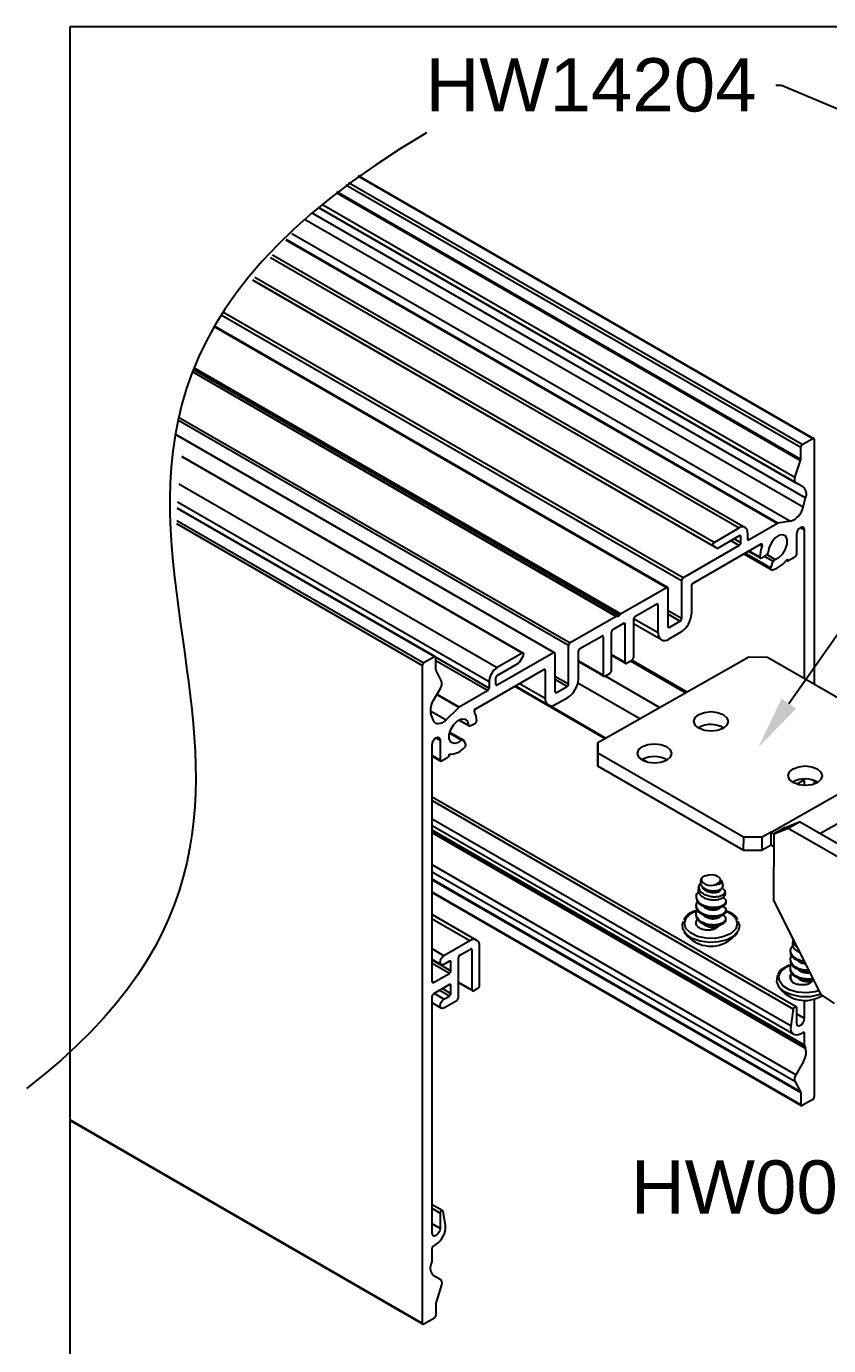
# Model space of a CAD drawing. Extents: x -0.2 to 12.5, y -10.1 to 0.
# Drawn here: x -0.2 to 3.56, y -6.19 to 0 of the extents above; entities that cross this region are included whole.
import ezdxf
from ezdxf import colors
from ezdxf.entities.mleader import LeaderData, LeaderLine
from ezdxf.math import Vec2, Vec3

# ---------------------------------------------------------------- set-up
doc = ezdxf.new("R2010")
doc.units = 0
doc.header["$LTSCALE"] = 0.5
doc.header["$MEASUREMENT"] = 0
for name, color, linetype in [('Brackets', 181, 'CONTINUOUS'), ('Dimension', 10, 'CONTINUOUS'), ('FAB DWG', 221, 'CONTINUOUS'), ('Hardware', 242, 'CONTINUOUS'), ('Housing', 150, 'CONTINUOUS')]:
    doc.layers.add(name, color=color, linetype=linetype)
doc.layers.add('Text-Unprinted', color=131, linetype='CONTINUOUS', plot=False)
doc.styles.get("Standard").update_dxf_attribs({"font": 'arial.ttf'})

msp = doc.modelspace()

# ---------------------------------------------------------------- linework, layer by layer
at = {"layer": 'Brackets', "transparency": 16777216}
for p, q in [((2.4758, -3.3605), (3.1828, -2.9595)), ((3.1828, -2.9595), (3.2712, -2.9599)), ((3.2712, -2.9599), (3.9536, -3.3539)), ((2.949, -3.2907), (2.9464, -3.2922)), ((2.4758, -3.3605), (2.4753, -3.4218)), ((2.4758, -3.4111), (2.4758, -3.3605)), ((2.4753, -3.4724), (2.4758, -3.4111)), ((2.4753, -3.4218), (2.4753, -3.4724)), ((3.1581, -3.805), (2.4758, -3.4111)), ((3.2885, -3.7817), (3.9116, -3.4282)), ((3.1577, -3.8663), (2.4753, -3.4724)), ((3.5169, -3.7886), (3.9924, -3.5189)), ((3.3543, -3.7596), (3.3015, -3.7895)), ((3.3015, -3.7895), (3.3683, -3.7633)), ((3.3543, -3.7596), (3.4211, -3.7333)), ((3.3683, -3.7633), (3.4211, -3.7333)), ((3.3683, -3.7633), (3.9786, -4.1156)), ((4.0314, -4.0857), (3.4211, -3.7333)), ((3.1581, -3.805), (3.1577, -3.8663)), ((3.2465, -3.8055), (3.1581, -3.805)), ((3.2461, -3.8668), (3.2465, -3.8055)), ((3.2885, -3.7817), (3.2465, -3.8055)), ((3.288, -3.8429), (3.2885, -3.7817)), ((3.3015, -3.7895), (3.2992, -4.0999)), ((3.1577, -3.8663), (3.2461, -3.8668)), ((3.288, -3.8429), (3.2461, -3.8668)), ((3.5231, -4.5433), (3.2992, -4.0999)), ((3.5853, -4.5856), (3.5231, -4.5433))]:
    msp.add_line(p, q, dxfattribs=at)
at = {"layer": 'Brackets', "transparency": 16777216, "flags": 128}
for points in [[(3.0626, -3.2947), (3.0367, -3.3045), (3.0061, -3.3078), (2.9755, -3.3042), (2.9495, -3.2941), (2.9322, -3.2792), (2.9261, -3.2617), (2.9322, -3.2442), (2.9495, -3.2294), (2.9755, -3.2196), (3.0061, -3.2163), (3.0367, -3.2199), (3.0626, -3.23), (3.08, -3.2449), (3.0861, -3.2625), (3.08, -3.28), (3.0626, -3.2947)], [(2.7975, -3.4451), (2.7715, -3.4549), (2.7409, -3.4582), (2.7103, -3.4546), (2.6844, -3.4445), (2.667, -3.4296), (2.6609, -3.4121), (2.667, -3.3946), (2.6844, -3.3798), (2.7103, -3.37), (2.7409, -3.3667), (2.7715, -3.3703), (2.7975, -3.3804), (2.8148, -3.3953), (2.8209, -3.4129), (2.8148, -3.4303), (2.7975, -3.4451)], [(3.5046, -3.5498), (3.4786, -3.5596), (3.448, -3.563), (3.4174, -3.5593), (3.3915, -3.5493), (3.3741, -3.5343), (3.368, -3.5168), (3.3741, -3.4993), (3.3915, -3.4845), (3.4174, -3.4747), (3.448, -3.4714), (3.4786, -3.475), (3.5046, -3.4851), (3.5219, -3.5), (3.528, -3.5176), (3.5219, -3.5351), (3.5046, -3.5498)], [(3.3015, -3.7901), (3.3, -3.7891), (3.2885, -3.7817)]]:
    msp.add_lwpolyline(points, dxfattribs=at)
at = {"layer": 'Brackets', "transparency": 16777216}
for centre, radius, start, end in [((3.0049, -3.3967), 0.1199, 59.76787, 117.79383), ((2.7398, -3.5471), 0.1199, 59.76787, 117.79383), ((3.4469, -3.6518), 0.1199, 59.76787, 117.79383), ((3.2453, -3.9158), 0.0845, 48.72067, 59.59639)]:
    msp.add_arc(centre, radius, start, end, dxfattribs=at)
at = {"layer": 'Dimension', "transparency": 16777216}
msp.add_open_spline([(1.6715, -0.4993), (0.3065, -1.3084), (0.5158, -2.7904), (0.725, -4.2724), (-0.2049, -4.9852)], degree=3, knots=[0, 0, 0, 0, 1, 1.886492, 1.886492, 1.886492, 1.886492], dxfattribs=at)
at = {"layer": 'Hardware', "transparency": 16777216}
for p, q in [((2.9584, -4.011), (2.962, -4.0002)), ((2.9779, -3.9849), (2.9805, -3.9867)), ((3.0245, -4.0298), (3.0339, -4.024)), ((3.0491, -4.0057), (3.0491, -4.0114)), ((3.0556, -4.0109), (3.0619, -4.0308)), ((2.9375, -4.0901), (2.9376, -4.0849)), ((2.9469, -4.0452), (2.9517, -4.0309)), ((3.0705, -4.0577), (3.0729, -4.0653)), ((2.9372, -4.1311), (2.9372, -4.1259)), ((3.0751, -4.1475), (3.0751, -4.1526)), ((3.0754, -4.1065), (3.0754, -4.1116)), ((2.9369, -4.1721), (2.9369, -4.1669)), ((3.0748, -4.1885), (3.0747, -4.1936)), ((3.3893, -4.299), (3.3935, -4.2866)), ((3.3792, -4.3847), (3.3792, -4.3796)), ((3.3795, -4.3437), (3.3795, -4.3385)), ((3.3789, -4.4257), (3.3789, -4.4206))]:
    msp.add_line(p, q, dxfattribs=at)
at = {"layer": 'Hardware', "transparency": 16777216, "flags": 128}
for points in [[(2.9779, -3.9849), (2.9674, -3.992), (2.9618, -4.0007), (2.9619, -4.0099), (2.9677, -4.0187), (2.9783, -4.0257), (2.9926, -4.0303), (3.0086, -4.0317), (3.0245, -4.0298)], [(2.9805, -3.9867), (2.9949, -3.9824), (3.0112, -3.9815), (3.0268, -3.9843), (3.0395, -3.9903), (3.0473, -3.9985), (3.0489, -4.0079), (3.0442, -4.0168), (3.0339, -4.024)], [(3.1322, -4.1998), (3.1392, -4.2221), (3.1332, -4.2471), (3.1134, -4.2695), (3.0818, -4.2869), (3.042, -4.2975), (2.9983, -4.3), (2.9553, -4.2943), (2.9178, -4.281), (2.8898, -4.2614), (2.8743, -4.2377), (2.873, -4.2125), (2.8779, -4.2002)], [(3.0751, -4.152), (3.1012, -4.1657), (3.1224, -4.1873), (3.1296, -4.2116), (3.1218, -4.2358), (3.0999, -4.2569), (3.0667, -4.2724), (3.0261, -4.2805), (2.9831, -4.28), (2.9428, -4.2712), (2.91, -4.2551), (2.8888, -4.2335), (2.8817, -4.2092), (2.8895, -4.185), (2.9113, -4.1639), (2.9434, -4.1487)], [(3.5227, -4.5424), (3.5124, -4.546), (3.4709, -4.5542), (3.4269, -4.5543), (3.3851, -4.5462), (3.35, -4.5307), (3.3256, -4.5096), (3.3143, -4.4852), (3.3175, -4.4601), (3.3216, -4.4522)], [(3.5142, -4.5257), (3.4954, -4.5312), (3.4534, -4.5364), (3.4107, -4.5331), (3.3725, -4.5216), (3.3433, -4.5033), (3.3266, -4.4805), (3.3246, -4.4559), (3.3374, -4.4324), (3.3635, -4.413), (3.382, -4.405)]]:
    msp.add_lwpolyline(points, dxfattribs=at)
at = {"layer": 'Hardware', "transparency": 16777216}
for centre, radius, start, end in [((3.0059, -4.1661), 0.151, 214.0974, 295.04147), ((3.0241, -4.2062), 0.0243, 289.86822, 343.0442), ((3.0059, -4.1661), 0.151, 295.04147, 325.04038), ((3.4047, -4.4653), 0.0259, 157.28705, 230.65237), ((3.4479, -4.4212), 0.151, 214.0974, 302.9229)]:
    msp.add_arc(centre, radius, start, end, dxfattribs=at)
for points, knots in [([(3.0575, -4.0449), (3.0601, -4.0463), (3.0673, -4.0501), (3.0719, -4.0589), (3.0706, -4.0691), (3.0616, -4.0778), (3.0466, -4.0844), (3.0273, -4.0873), (3.0061, -4.0858), (2.9856, -4.0805), (2.9681, -4.0714), (2.9557, -4.0591), (2.9497, -4.0455), (2.95, -4.0321), (2.9553, -4.0243), (2.9576, -4.0207)], [0, 0, 0, 0, 0.046818, 0.133328, 0.219475, 0.302399, 0.385669, 0.468691, 0.548343, 0.628378, 0.708262, 0.784655, 0.861462, 0.938123, 1, 1, 1, 1]), ([(2.9584, -4.011), (2.9584, -4.0111), (2.9562, -4.0148), (2.9569, -4.0229), (2.9613, -4.0341), (2.9716, -4.0443), (2.986, -4.052), (3.0032, -4.0566), (3.0212, -4.0581), (3.038, -4.056), (3.0517, -4.0507), (3.0604, -4.0435), (3.0637, -4.0364), (3.0618, -4.0323), (3.0612, -4.031)], [0, 0, 0, 0, 0.00279, 0.093548, 0.183858, 0.277627, 0.371754, 0.465529, 0.562252, 0.659744, 0.756975, 0.856644, 0.957498, 1, 1, 1, 1]), ([(3.051, -4.0052), (3.0528, -4.0069), (3.0568, -4.0108), (3.0561, -4.0178), (3.05, -4.0238), (3.0393, -4.0286), (3.0294, -4.0294), (3.0245, -4.0298)], [0, 0, 0, 0, 0.167895, 0.384852, 0.591631, 0.798629, 1, 1, 1, 1]), ([(3.0485, -4.0115), (3.0487, -4.012), (3.0496, -4.0148), (3.0451, -4.0197), (3.0376, -4.0226), (3.0339, -4.024)], [0, 0, 0, 0, 0.098161, 0.555319, 1, 1, 1, 1]), ([(3.062, -4.0877), (3.066, -4.0906), (3.0748, -4.0969), (3.0767, -4.1098), (3.069, -4.122), (3.0515, -4.1317), (3.0272, -4.1366), (2.9998, -4.1352), (2.9733, -4.1282), (2.9519, -4.1155), (2.9387, -4.0987), (2.9366, -4.0809), (2.9403, -4.0676), (2.9468, -4.0623), (2.9474, -4.0619)], [0, 0, 0, 0, 0.074902, 0.164533, 0.257938, 0.348901, 0.439864, 0.533269, 0.622901, 0.715477, 0.808054, 0.897685, 0.99109, 1, 1, 1, 1]), ([(2.9474, -4.0453), (2.9464, -4.0491), (2.9442, -4.0573), (2.9493, -4.0701), (2.9604, -4.0825), (2.9772, -4.0922), (2.9977, -4.098), (3.0195, -4.1002), (3.0403, -4.0981), (3.0578, -4.092), (3.0696, -4.0832), (3.0749, -4.0738), (3.0728, -4.0678), (3.0721, -4.0655)], [0, 0, 0, 0, 0.075556, 0.166872, 0.260312, 0.354616, 0.448781, 0.544661, 0.641747, 0.738755, 0.83708, 0.936947, 1, 1, 1, 1]), ([(3.0482, -4.0525), (3.0484, -4.053), (3.0493, -4.0558), (3.0445, -4.0606), (3.0343, -4.0655), (3.0194, -4.0675), (3.0029, -4.0656), (2.9866, -4.0604), (2.9741, -4.0516), (2.9671, -4.0435), (2.9666, -4.0388), (2.9665, -4.0381)], [0, 0, 0, 0, 0.029496, 0.166865, 0.300484, 0.434104, 0.571472, 0.703052, 0.839146, 0.975241, 1, 1, 1, 1]), ([(2.8782, -4.1925), (2.8824, -4.1861), (2.8918, -4.1718), (2.9146, -4.1563), (2.9343, -4.15), (2.9424, -4.1474)], [0, 0, 0, 0, 0.328652, 0.7244601, 1, 1, 1, 1]), ([(3.0625, -4.1294), (3.0662, -4.132), (3.0746, -4.1381), (3.0764, -4.1508), (3.0687, -4.163), (3.0512, -4.1727), (3.0269, -4.1776), (2.9995, -4.1762), (2.973, -4.1692), (2.9515, -4.1565), (2.9388, -4.1398), (2.9353, -4.1228), (2.9412, -4.1125), (2.9438, -4.1078)], [0, 0, 0, 0, 0.07195, 0.164647, 0.261247, 0.355322, 0.449397, 0.545997, 0.638694, 0.734438, 0.830181, 0.922878, 1, 1, 1, 1]), ([(3.0742, -4.1526), (3.0744, -4.1536), (3.0759, -4.1589), (3.0681, -4.1681), (3.0513, -4.1778), (3.0268, -4.1827), (2.9995, -4.1814), (2.9729, -4.1743), (2.9518, -4.1616), (2.9388, -4.1462), (2.9383, -4.1356), (2.9381, -4.131)], [0, 0, 0, 0, 0.0274056, 0.1548076, 0.278879, 0.4029503, 0.5303524, 0.652607, 0.778879, 0.905151, 1, 1, 1, 1]), ([(3.0745, -4.1116), (3.0747, -4.1126), (3.0762, -4.1179), (3.0684, -4.1271), (3.0516, -4.1368), (3.0271, -4.1417), (2.9998, -4.1404), (2.9732, -4.1333), (2.9521, -4.1206), (2.9391, -4.1052), (2.9386, -4.0946), (2.9384, -4.09)], [0, 0, 0, 0, 0.027406, 0.154808, 0.278879, 0.40295, 0.530352, 0.652607, 0.778879, 0.905151, 1, 1, 1, 1]), ([(3.0476, -4.1345), (3.0477, -4.135), (3.0486, -4.1378), (3.0439, -4.1426), (3.0337, -4.1475), (3.0188, -4.1495), (3.0021, -4.1476), (2.9864, -4.1423), (2.976, -4.1364), (2.9732, -4.1321), (2.9728, -4.1316)], [0, 0, 0, 0, 0.034297, 0.194026, 0.349396, 0.504765, 0.664494, 0.817491, 0.975739, 1, 1, 1, 1]), ([(2.9398, -4.2219), (2.9379, -4.2159), (2.9343, -4.205), (2.9405, -4.1945), (2.9432, -4.1899)], [0, 0, 0, 0, 0.553528, 1, 1, 1, 1]), ([(3.0497, -4.2129), (3.0422, -4.2148), (3.0269, -4.2188), (2.9991, -4.2172), (2.9727, -4.2102), (2.9512, -4.1975), (2.9385, -4.1809), (2.935, -4.1641), (2.9407, -4.1541), (2.9432, -4.1496)], [0, 0, 0, 0, 0.146914, 0.297772, 0.442535, 0.592055, 0.741575, 0.886338, 1, 1, 1, 1]), ([(3.0497, -4.218), (3.0421, -4.22), (3.0268, -4.2239), (2.9991, -4.2223), (2.9726, -4.2154), (2.9514, -4.2026), (2.9385, -4.1872), (2.938, -4.1766), (2.9378, -4.172)], [0, 0, 0, 0, 0.172053, 0.348726, 0.51826, 0.693365, 0.86847, 1, 1, 1, 1]), ([(3.0326, -4.188), (3.028, -4.1889), (3.0187, -4.1907), (3.0018, -4.1886), (2.9861, -4.1834), (2.9757, -4.1774), (2.9728, -4.1731), (2.9725, -4.1726)], [0, 0, 0, 0, 0.2388079, 0.4843166, 0.7194784, 0.9627104, 1, 1, 1, 1]), ([(3.0473, -4.1755), (3.0474, -4.176), (3.0483, -4.1788), (3.0438, -4.1837), (3.0363, -4.1866), (3.0326, -4.188)], [0, 0, 0, 0, 0.098161, 0.555319, 1, 1, 1, 1]), ([(3.0622, -4.1704), (3.0659, -4.173), (3.0743, -4.1792), (3.076, -4.1917), (3.0687, -4.2042), (3.056, -4.21), (3.0497, -4.2129)], [0, 0, 0, 0, 0.202491, 0.463374, 0.735241, 1, 1, 1, 1]), ([(3.0739, -4.1936), (3.0741, -4.1946), (3.0756, -4.1999), (3.0682, -4.2093), (3.0558, -4.2151), (3.0497, -4.218)], [0, 0, 0, 0, 0.098271, 0.555107, 1, 1, 1, 1]), ([(3.0773, -4.1506), (3.0866, -4.1544), (3.0975, -4.1589), (3.1062, -4.1648), (3.1075, -4.1657)], [0, 0, 0, 0, 0.851871, 1, 1, 1, 1]), ([(3.1075, -4.1657), (3.1122, -4.1692), (3.1226, -4.1769), (3.1281, -4.1868), (3.1311, -4.1922)], [0, 0, 0, 0, 0.449813, 1, 1, 1, 1]), ([(2.9398, -4.2219), (2.9431, -4.2248), (2.9502, -4.2311), (2.9669, -4.2378), (2.9859, -4.2412), (3.004, -4.2407), (3.0192, -4.2371), (3.0281, -4.2325), (3.0317, -4.2295), (3.0323, -4.229)], [0, 0, 0, 0, 0.158632, 0.348332, 0.535917, 0.682494, 0.829173, 0.972991, 1, 1, 1, 1]), ([(3.0323, -4.229), (3.0277, -4.2299), (3.0184, -4.2317), (3.0015, -4.2296), (2.9858, -4.2244), (2.9754, -4.2184), (2.9725, -4.2141), (2.9722, -4.2136)], [0, 0, 0, 0, 0.238808, 0.484317, 0.719478, 0.96271, 1, 1, 1, 1]), ([(3.4445, -4.3876), (3.44, -4.3872), (3.4263, -4.3858), (3.4056, -4.3769), (3.3873, -4.3625), (3.3784, -4.3452), (3.3797, -4.3265), (3.389, -4.3159), (3.3936, -4.3106)], [0, 0, 0, 0, 0.0903857, 0.2737865, 0.4571874, 0.6347533, 0.8197955, 1, 1, 1, 1]), ([(3.3901, -4.2992), (3.3892, -4.3015), (3.3865, -4.3082), (3.3894, -4.3199), (3.3986, -4.3322), (3.4107, -4.3416), (3.4203, -4.3448), (3.4234, -4.3459)], [0, 0, 0, 0, 0.125521, 0.374344, 0.622611, 0.876653, 1, 1, 1, 1]), ([(3.4123, -4.3239), (3.4103, -4.3227), (3.4031, -4.3183), (3.3957, -4.3079), (3.3914, -4.2954), (3.3939, -4.2875), (3.3949, -4.2843)], [0, 0, 0, 0, 0.122213, 0.448785, 0.774739, 1, 1, 1, 1]), ([(3.4657, -4.4296), (3.4628, -4.4299), (3.4518, -4.4311), (3.4299, -4.4276), (3.4053, -4.4182), (3.3869, -4.4034), (3.3784, -4.3863), (3.3783, -4.3712), (3.3844, -4.3637), (3.386, -4.3617)], [0, 0, 0, 0, 0.059231, 0.230603, 0.407606, 0.58461, 0.755982, 0.934569, 1, 1, 1, 1]), ([(3.4681, -4.4345), (3.4645, -4.4349), (3.4526, -4.4363), (3.4299, -4.4327), (3.4051, -4.4233), (3.3874, -4.4086), (3.3788, -4.395), (3.3801, -4.3869), (3.3804, -4.3847)], [0, 0, 0, 0, 0.091458, 0.29615, 0.507569, 0.718987, 0.923679, 1, 1, 1, 1]), ([(3.4446, -4.3927), (3.44, -4.3923), (3.4264, -4.391), (3.4054, -4.382), (3.3877, -4.3677), (3.3791, -4.354), (3.3804, -4.3459), (3.3807, -4.3437)], [0, 0, 0, 0, 0.130067, 0.391373, 0.652678, 0.90567, 1, 1, 1, 1]), ([(3.4516, -4.4017), (3.4469, -4.401), (3.4367, -4.3996), (3.4228, -4.3933), (3.4167, -4.3871), (3.414, -4.3843)], [0, 0, 0, 0, 0.31779, 0.694764, 1, 1, 1, 1]), ([(3.32, -4.4466), (3.3251, -4.4391), (3.3332, -4.4271), (3.3483, -4.419), (3.3539, -4.4159)], [0, 0, 0, 0, 0.628799, 1, 1, 1, 1]), ([(3.3539, -4.4159), (3.3578, -4.4132), (3.3665, -4.4072), (3.3787, -4.4041), (3.3855, -4.4023)], [0, 0, 0, 0, 0.443361, 1, 1, 1, 1]), ([(3.3882, -4.4854), (3.3846, -4.4798), (3.3773, -4.4686), (3.3777, -4.4532), (3.3838, -4.4457), (3.3854, -4.4437)], [0, 0, 0, 0, 0.4200852, 0.8445026, 1, 1, 1, 1]), ([(3.4851, -4.4681), (3.4843, -4.4685), (3.4768, -4.4714), (3.457, -4.472), (3.4298, -4.4689), (3.4049, -4.4591), (3.3866, -4.4445), (3.3783, -4.4273), (3.3776, -4.4133), (3.3826, -4.4069), (3.3833, -4.406)], [0, 0, 0, 0, 0.019399, 0.180959, 0.335992, 0.496119, 0.656246, 0.811278, 0.972839, 1, 1, 1, 1]), ([(3.4873, -4.4724), (3.4858, -4.473), (3.4776, -4.4764), (3.457, -4.4771), (3.4298, -4.474), (3.4048, -4.4642), (3.3871, -4.4496), (3.3785, -4.436), (3.3798, -4.4279), (3.3801, -4.4257)], [0, 0, 0, 0, 0.041483, 0.223737, 0.398627, 0.579264, 0.759901, 0.934791, 1, 1, 1, 1]), ([(3.4719, -4.442), (3.471, -4.4423), (3.466, -4.4439), (3.4535, -4.4435), (3.4371, -4.4407), (3.4225, -4.4343), (3.4164, -4.4281), (3.4137, -4.4253)], [0, 0, 0, 0, 0.05727, 0.308613, 0.549363, 0.798375, 1, 1, 1, 1]), ([(3.3882, -4.4854), (3.3925, -4.4877), (3.4019, -4.4929), (3.4209, -4.4973), (3.4406, -4.4981), (3.4581, -4.4953), (3.4714, -4.4898), (3.4782, -4.4841), (3.4806, -4.4808), (3.4809, -4.4802)], [0, 0, 0, 0, 0.158632, 0.348332, 0.535917, 0.682494, 0.829173, 0.972991, 1, 1, 1, 1]), ([(3.4809, -4.4802), (3.4771, -4.4817), (3.4694, -4.4845), (3.4533, -4.4847), (3.4367, -4.4817), (3.4222, -4.4753), (3.4161, -4.4691), (3.4134, -4.4663)], [0, 0, 0, 0, 0.20593, 0.417638, 0.620424, 0.83017, 1, 1, 1, 1])]:
    msp.add_open_spline(points, degree=3, knots=knots, dxfattribs=at)
at = {"layer": 'Housing', "transparency": 16777216}
for p, q in [((3.434, -1.9627), (1.3059, -0.7342)), ((1.3489, -0.7019), (3.4835, -1.9341)), ((1.3515, -0.7), (3.4885, -1.9336)), ((1.2485, -0.7797), (3.4262, -2.0368)), ((3.4269, -2.033), (1.2515, -0.7772)), ((1.2938, -0.7435), (3.4269, -1.975)), ((1.1659, -0.8504), (3.4041, -2.1425)), ((3.4394, -2.1629), (1.1659, -0.8504)), ((3.3999, -2.1172), (1.1814, -0.8365)), ((3.4383, -2.2567), (1.1032, -0.9087)), ((1.1368, -0.8769), (3.4501, -2.2124)), ((1.0401, -0.972), (3.3794, -2.3224)), ((1.0122, -1.0018), (3.3176, -2.3327)), ((3.32, -2.3318), (1.0136, -1.0003)), ((0.9396, -1.0847), (3.1387, -2.3543)), ((0.9501, -1.0722), (3.1662, -2.3515)), ((3.0341, -2.449), (0.8565, -1.1919)), ((0.8565, -1.1919), (3.0165, -2.4388)), ((3.0215, -2.422), (0.8667, -1.178)), ((0.7093, -1.3539), (2.8683, -2.6002)), ((2.8753, -2.588), (0.7169, -1.3419)), ((0.6764, -1.4083), (2.7976, -2.6329)), ((0.6778, -1.4058), (2.8026, -2.6324)), ((0.5785, -1.6097), (2.5763, -2.763)), ((2.5813, -2.7577), (0.5811, -1.6031)), ((2.5613, -2.7693), (0.5737, -1.6219)), ((0.5748, -1.6191), (2.5663, -2.7688)), ((2.3379, -2.9064), (0.5059, -1.8487)), ((0.5091, -1.8343), (2.345, -2.8941)), ((2.2672, -2.939), (0.4931, -1.9148)), ((0.4936, -1.9118), (2.2722, -2.9385)), ((3.4269, -2.033), (3.4269, -1.975)), ((3.434, -1.9627), (3.4835, -1.9341)), ((3.4905, -1.9382), (3.4905, -3.0865)), ((2.1211, -2.9417), (0.5241, -2.0198)), ((0.5245, -2.0166), (2.1261, -2.9412)), ((3.3999, -2.1172), (3.4262, -2.0368)), ((0.5098, -2.1469), (2.0038, -3.0094)), ((3.4394, -2.1629), (3.4041, -2.1425)), ((3.4383, -2.2567), (3.4501, -2.2124)), ((1.7086, -2.9587), (0.5025, -2.2625)), ((0.5027, -2.2592), (1.7136, -2.9582)), ((1.9649, -3.0768), (0.5039, -2.2333)), ((1.6521, -2.9996), (0.5003, -2.3346)), ((0.5006, -2.3185), (1.6591, -2.9873)), ((3.3176, -2.3327), (3.1847, -2.4094)), ((3.3794, -2.3224), (3.32, -2.3318)), ((3.4258, -2.3524), (3.4446, -2.3632)), ((3.0215, -2.422), (3.1387, -2.3543)), ((3.1387, -2.391), (3.0391, -2.4485)), ((3.0998, -2.4135), (3.1387, -2.4359)), ((3.1458, -2.4237), (3.114, -2.4053)), ((3.1387, -2.391), (3.1458, -2.3951)), ((3.1458, -2.4237), (3.1458, -2.3951)), ((3.1776, -2.3767), (3.1776, -2.4053)), ((3.1847, -2.4094), (3.1776, -2.4053)), ((3.407, -2.3849), (3.407, -2.4788)), ((3.4446, -3.06), (3.4446, -2.3632)), ((3.1387, -2.4359), (2.8753, -2.588)), ((3.2399, -2.4306), (2.9213, -2.6145)), ((3.0341, -2.449), (3.0165, -2.4388)), ((3.2872, -2.543), (3.1662, -2.4731)), ((3.2376, -2.4967), (3.1815, -2.4643)), ((3.2355, -2.492), (3.1845, -2.4626)), ((3.2356, -2.4331), (3.2461, -2.4391)), ((3.2886, -2.5514), (3.1596, -2.4769)), ((3.268, -2.4789), (3.2432, -2.4958)), ((3.2563, -2.4869), (3.2977, -2.5108)), ((3.3062, -2.5016), (3.2676, -2.4792)), ((3.2872, -2.543), (3.2977, -2.5108)), ((3.3666, -2.5079), (3.361, -2.5046)), ((3.3646, -2.5033), (3.3629, -2.5023)), ((3.3646, -2.5033), (3.3646, -2.5001)), ((3.3999, -2.491), (3.3716, -2.5074)), ((2.8683, -2.6002), (2.8683, -2.7799)), ((2.5813, -2.7577), (2.7976, -2.6329)), ((2.8046, -2.8166), (2.8046, -2.637)), ((2.9142, -2.6268), (2.9142, -2.7574)), ((2.7516, -2.7125), (2.6491, -2.7717)), ((2.7516, -2.7125), (2.7587, -2.7166)), ((2.7587, -2.8472), (2.7587, -2.7166)), ((2.5613, -2.7693), (2.345, -2.8941)), ((2.5663, -2.7688), (2.5713, -2.7717)), ((2.5763, -2.763), (2.5713, -2.7717)), ((2.642, -2.7839), (2.642, -2.9636)), ((2.7587, -2.8472), (2.6426, -2.7802)), ((2.8683, -2.7799), (2.8046, -2.7431)), ((2.8046, -2.7594), (2.8612, -2.7921)), ((2.5395, -3.0227), (2.5395, -2.8431)), ((2.596, -2.8023), (2.5465, -2.8309)), ((2.596, -2.8023), (2.6031, -2.8064)), ((2.6031, -2.986), (2.6031, -2.8064)), ((2.7732, -2.8793), (2.642, -2.8035)), ((2.8117, -2.8207), (2.8046, -2.8166)), ((2.8647, -2.8431), (2.8082, -2.8758)), ((2.8612, -2.7921), (2.8117, -2.8207)), ((2.3379, -3.086), (2.3379, -2.9064)), ((2.391, -2.9207), (2.4935, -2.8615)), ((2.5006, -2.8656), (2.4935, -2.8615)), ((2.5006, -2.8656), (2.5006, -3.0452)), ((1.7086, -2.9587), (1.6591, -2.9873)), ((1.7156, -2.9614), (1.9649, -3.1054)), ((1.7157, -3.0209), (1.7157, -2.9628)), ((2.0038, -3.0911), (2.2672, -2.939)), ((2.1211, -2.9417), (2.0038, -3.0094)), ((2.1084, -2.9834), (2.1261, -2.9528)), ((2.2743, -2.9431), (2.2743, -3.1227)), ((2.3839, -3.0636), (2.3839, -2.9329)), ((2.6031, -2.986), (2.5395, -2.9493)), ((2.6052, -2.9906), (2.5395, -2.9526)), ((1.6521, -2.9996), (1.6521, -6.0861)), ((1.9579, -3.1176), (1.7157, -2.9778)), ((1.7427, -3.0739), (1.7164, -3.0239)), ((1.9027, -3.2026), (2.2213, -3.0186)), ((2.0038, -3.0462), (2.1034, -2.9887)), ((2.2283, -3.0227), (2.2213, -3.0186)), ((2.2283, -3.0227), (2.2283, -3.1534)), ((2.3839, -2.9778), (2.5006, -3.0452)), ((2.5027, -3.0498), (2.3839, -2.9812)), ((2.6349, -2.9758), (2.6102, -2.9901)), ((2.8869, -3.1274), (2.6296, -2.9789)), ((2.6367, -2.9745), (2.8942, -3.1232)), ((1.9649, -3.0768), (1.9649, -3.1054)), ((1.9968, -3.087), (1.9968, -3.0584)), ((1.9968, -3.087), (2.0038, -3.0911)), ((2.2428, -3.1854), (2.0876, -3.0958)), ((2.1081, -3.084), (2.2283, -3.1534)), ((2.2743, -3.0493), (2.3379, -3.086)), ((2.3309, -3.0983), (2.2743, -3.0656)), ((2.3817, -3.0817), (2.672, -3.2493)), ((2.5077, -3.0493), (2.5324, -3.035)), ((2.7647, -3.1966), (2.5085, -3.0488)), ((1.7032, -3.1652), (1.7385, -3.104)), ((1.8226, -3.1962), (1.7196, -3.1368)), ((1.721, -3.1343), (1.825, -3.1943)), ((1.825, -3.1943), (1.9579, -3.1176)), ((2.5085, -3.342), (2.0848, -3.0974)), ((2.2743, -3.1227), (2.2814, -3.1268)), ((2.2778, -3.1819), (2.3344, -3.1493)), ((2.2814, -3.1268), (2.3309, -3.0983)), ((1.6898, -3.213), (1.7632, -3.2554)), ((1.7632, -3.2554), (1.8226, -3.1962)), ((2.5114, -3.3403), (2.2451, -3.1866)), ((1.7043, -3.2577), (1.6925, -3.227)), ((1.8702, -3.2835), (1.8225, -3.2559)), ((1.8251, -3.2545), (1.8681, -3.2793)), ((1.8746, -3.2833), (1.8994, -3.2715)), ((1.7168, -3.3389), (1.7356, -3.3498)), ((1.8364, -3.3501), (1.7797, -3.3174)), ((1.7811, -3.3121), (1.8434, -3.348)), ((1.698, -4.4832), (1.698, -3.3715)), ((1.7356, -3.3498), (1.7356, -3.4437)), ((1.8554, -3.3695), (1.8449, -3.3495)), ((1.698, -3.422), (1.7356, -3.4437)), ((1.7377, -3.4483), (1.698, -3.4254)), ((1.7427, -3.4478), (1.7709, -3.4314)), ((1.778, -3.4192), (1.778, -3.416)), ((2.6839, -3.4411), (2.682, -3.4422)), ((2.6953, -3.4498), (2.682, -3.4422)), ((2.7087, -3.4542), (2.685, -3.4405)), ((3.391, -3.5458), (3.3883, -3.5474)), ((3.4088, -3.5569), (3.4375, -3.5403)), ((3.4375, -3.5403), (3.4446, -3.5444)), ((3.4446, -3.5629), (3.4446, -3.5444)), ((3.4905, -3.54), (3.4905, -3.5562)), ((1.698, -3.6157), (3.4049, -4.601)), ((1.698, -3.6338), (3.393, -4.6123)), ((3.3817, -4.6927), (1.698, -3.7207)), ((3.3945, -4.7321), (1.698, -3.7527)), ((3.4446, -4.7814), (1.698, -3.7732)), ((1.698, -3.7755), (3.445, -4.784)), ((3.4501, -4.7973), (1.698, -3.7858)), ((3.4041, -4.9203), (1.698, -3.9353)), ((1.698, -3.9679), (3.3999, -4.9504)), ((3.4262, -5.0004), (1.698, -4.0027)), ((1.698, -4.0054), (3.4269, -5.0034)), ((3.4269, -5.0615), (1.698, -4.0634)), ((3.429, -5.0661), (1.698, -4.0668)), ((1.698, -4.1682), (1.9068, -4.2888)), ((1.8744, -4.292), (1.698, -4.1902)), ((1.7533, -4.3619), (1.698, -4.33)), ((1.8744, -4.292), (1.7533, -4.3619)), ((1.8284, -4.3594), (1.8779, -4.3308)), ((1.885, -4.3349), (1.8779, -4.3308)), ((1.9203, -4.5023), (1.9203, -4.3185)), ((1.7408, -4.404), (1.698, -4.3793)), ((1.698, -4.3817), (1.786, -4.4325)), ((1.7789, -4.3879), (1.7533, -4.4027)), ((1.786, -4.392), (1.7789, -4.3879)), ((1.786, -4.4325), (1.786, -4.392)), ((1.8213, -4.5594), (1.8213, -4.3716)), ((1.885, -4.3349), (1.885, -4.5227)), ((1.7789, -4.4447), (1.698, -4.398)), ((1.7051, -4.4873), (1.7789, -4.4447)), ((1.698, -4.4832), (1.7051, -4.4873)), ((1.7789, -4.4978), (1.7051, -4.5404)), ((1.7467, -4.5164), (1.786, -4.539)), ((1.786, -4.5019), (1.7789, -4.4978)), ((1.786, -4.539), (1.786, -4.5019)), ((1.8213, -4.4859), (1.885, -4.5227)), ((1.887, -4.5273), (1.8213, -4.4893)), ((1.892, -4.5268), (1.9132, -4.5145)), ((1.698, -5.6644), (1.698, -4.5526)), ((1.7533, -4.566), (1.707, -4.5393)), ((1.7789, -4.5512), (1.7326, -4.5245)), ((1.7533, -4.566), (1.7789, -4.5512)), ((1.7533, -4.6069), (1.8142, -4.5717)), ((3.4446, -4.6562), (3.4446, -4.5722)), ((3.4905, -4.5661), (3.4905, -5.0247)), ((1.7408, -4.6081), (1.698, -4.5834)), ((3.3817, -4.6927), (3.393, -4.6123)), ((3.407, -4.6056), (3.407, -4.6778)), ((3.4446, -4.6562), (3.407, -4.6345)), ((3.4375, -4.7228), (3.427, -4.7288)), ((3.4375, -4.7228), (3.4446, -4.7268)), ((3.4446, -4.7814), (3.4446, -4.7268)), ((3.445, -4.784), (3.4501, -4.7973)), ((3.4394, -4.8591), (3.4041, -4.9203)), ((3.4389, -4.8588), (3.4394, -4.8591)), ((3.3999, -4.9504), (3.4262, -5.0004)), ((3.4269, -5.0034), (3.4269, -5.0615)), ((3.4835, -5.037), (3.434, -5.0656)), ((0, -5.1324), (1.6521, -6.0861)), ((1.6541, -6.0907), (0, -5.1357)), ((1.698, -5.5291), (1.7477, -5.5578)), ((1.7356, -5.5705), (1.698, -5.5488)), ((1.7356, -5.5705), (1.7356, -5.6427)), ((1.7609, -5.6283), (1.7496, -5.561)), ((1.7356, -5.6427), (1.698, -5.621)), ((1.698, -5.7897), (1.698, -5.7351)), ((1.7051, -5.7229), (1.7156, -5.7168)), ((1.6976, -5.7927), (1.6925, -5.8119)), ((1.7032, -5.8614), (1.7385, -5.8818)), ((1.7427, -5.9071), (1.7164, -5.9875)), ((1.7157, -5.9913), (1.7157, -6.0493)), ((1.6591, -6.0902), (1.7086, -6.0616))]:
    msp.add_line(p, q, dxfattribs=at)
at = {"layer": 'Housing', "transparency": 16777216, "flags": 128}
for points in [[(3.4446, -2.3632), (3.4431, -2.3557), (3.4391, -2.351), (3.433, -2.3499), (3.4258, -2.3523), (3.4186, -2.3581), (3.4125, -2.3664), (3.4084, -2.3758), (3.407, -2.3849)], [(3.3062, -2.5016), (3.3247, -2.4929), (3.3424, -2.476), (3.3562, -2.4536), (3.3638, -2.4296), (3.364, -2.4081), (3.3567, -2.3925), (3.3431, -2.3857), (3.3256, -2.3887), (3.3071, -2.401), (3.2907, -2.4205), (3.2791, -2.444), (3.2744, -2.4675)], [(3.0165, -2.4388), (3.0152, -2.4376), (3.0145, -2.4357), (3.0144, -2.4334), (3.0149, -2.4308), (3.016, -2.4281), (3.0175, -2.4256), (3.0194, -2.4235), (3.0215, -2.422)], [(3.2461, -2.4391), (3.2468, -2.4368), (3.247, -2.4346), (3.2467, -2.4326), (3.246, -2.4311), (3.2449, -2.4301), (3.2434, -2.4296), (3.2417, -2.4298), (3.2399, -2.4306)], [(3.2432, -2.4958), (3.2417, -2.4966), (3.2403, -2.497), (3.239, -2.4971), (3.2378, -2.4968), (3.2368, -2.4961), (3.2361, -2.495), (3.2356, -2.4936), (3.2355, -2.492)], [(3.2912, -2.5518), (3.2899, -2.5518), (3.2887, -2.5514), (3.2878, -2.5507), (3.2871, -2.5496), (3.2867, -2.5482), (3.2865, -2.5466), (3.2867, -2.5448), (3.2872, -2.543)], [(2.1261, -2.9528), (2.1274, -2.9501), (2.1281, -2.9475), (2.1282, -2.945), (2.1277, -2.943), (2.1266, -2.9415), (2.125, -2.9408), (2.1232, -2.9409), (2.1211, -2.9417)], [(1.7632, -3.2554), (1.7545, -3.2631), (1.7455, -3.2688), (1.7366, -3.2725), (1.7281, -3.2739), (1.7203, -3.2731), (1.7136, -3.27), (1.7082, -3.2648), (1.7043, -3.2577)], [(1.8364, -3.3501), (1.8178, -3.3628), (1.8002, -3.3662), (1.7864, -3.3598), (1.7787, -3.3447), (1.7786, -3.3233), (1.7859, -3.2994), (1.7994, -3.2768), (1.817, -3.2596), (1.8355, -3.2505), (1.8519, -3.2511), (1.8635, -3.2612), (1.8681, -3.2793)], [(1.698, -3.3715), (1.6994, -3.3623), (1.7035, -3.3529), (1.7096, -3.3447), (1.7168, -3.3389), (1.724, -3.3364), (1.7301, -3.3376), (1.7342, -3.3423), (1.7356, -3.3498)], [(1.8449, -3.3495), (1.8442, -3.3486), (1.8434, -3.348), (1.8424, -3.3476), (1.8413, -3.3476), (1.8401, -3.3478), (1.8389, -3.3483), (1.8376, -3.3491), (1.8364, -3.3501)], [(1.7533, -4.4027), (1.7465, -4.4051), (1.7408, -4.404), (1.7369, -4.3996), (1.7356, -4.3925), (1.7369, -4.3839), (1.7408, -4.3751), (1.7465, -4.3674), (1.7533, -4.3619)], [(1.7533, -4.6069), (1.7465, -4.6092), (1.7408, -4.6081), (1.7369, -4.6037), (1.7356, -4.5967), (1.7369, -4.5881), (1.7408, -4.5792), (1.7465, -4.5715), (1.7533, -4.566)], [(3.393, -4.6123), (3.3939, -4.609), (3.3956, -4.6057), (3.398, -4.603), (3.4006, -4.6012), (3.4031, -4.6006), (3.4051, -4.6012), (3.4065, -4.6029), (3.407, -4.6056)], [(3.427, -4.7288), (3.417, -4.7333), (3.4075, -4.7351), (3.399, -4.734), (3.3917, -4.7302), (3.3862, -4.7238), (3.3826, -4.7151), (3.381, -4.7046), (3.3817, -4.6927)], [(3.407, -4.6778), (3.4084, -4.6853), (3.4125, -4.69), (3.4186, -4.6912), (3.4258, -4.6887), (3.433, -4.6829), (3.4391, -4.6747), (3.4431, -4.6653), (3.4446, -4.6562)], [(1.7496, -5.561), (1.7487, -5.5587), (1.747, -5.5575), (1.7446, -5.5575), (1.742, -5.5587), (1.7395, -5.5609), (1.7374, -5.5639), (1.7361, -5.5673), (1.7356, -5.5705)], [(1.7356, -5.6427), (1.7342, -5.6519), (1.7301, -5.6612), (1.724, -5.6695), (1.7168, -5.6753), (1.7096, -5.6778), (1.7035, -5.6766), (1.6994, -5.6719), (1.698, -5.6644)]]:
    msp.add_lwpolyline(points, dxfattribs=at)
at = {"layer": 'Housing', "transparency": 16777216}
for centre, radius, start, end in [((3.4422, -1.9757), 0.0154, 122.60548, 177.39452), ((3.4862, -1.9375), 0.00437, 350.78596, 129.20329), ((3.4144, -2.0328), 0.0125, 341.21936, 359.1697), ((3.4186, -2.1271), 0.0211, 152.26703, 226.74566), ((3.4108, -2.1949), 0.043, 336.06993, 48.29772), ((3.3514, -2.2381), 0.0889, 288.36228, 347.90128), ((3.1539, -2.3729), 0.024, 350.78596, 129.20329), ((3.3213, -2.3388), 0.00711, 100.02397, 120.95463), ((3.1415, -2.3944), 0.00437, 350.78596, 129.20329), ((3.1819, -2.406), 0.00437, 170.78596, 309.20329), ((3.0362, -2.4444), 0.00503, 245.68605, 305.61817), ((3.1305, -2.423), 0.0154, 302.60548, 357.39452), ((3.3896, -2.4954), 0.1541, 158.58862, 178.74268), ((3.2588, -2.4662), 0.0157, 305.83087, 355.45886), ((3.2595, -2.4288), 0.1269, 284.4604, 325.84623), ((3.311, -2.5145), 0.0137, 110.2214, 164.63694), ((3.3689, -2.504), 0.00437, 170.78596, 309.20329), ((3.3917, -2.4781), 0.0154, 302.60548, 357.39452), ((2.8836, -2.6009), 0.0154, 122.60548, 177.39452), ((2.8003, -2.6363), 0.00437, 350.78596, 129.20329), ((2.9296, -2.6275), 0.0154, 122.60548, 177.39452), ((2.7544, -2.7159), 0.00437, 350.78596, 129.20329), ((2.5642, -2.7734), 0.00503, 65.68605, 125.61817), ((2.5889, -2.77), 0.0144, 121.95467, 151.14439), ((2.6574, -2.7846), 0.0154, 122.60548, 177.39452), ((2.8529, -2.7792), 0.0154, 302.60548, 357.39452), ((2.8068, -2.7525), 0.1076, 302.60548, 357.39452), ((2.5548, -2.8438), 0.0154, 122.60548, 177.39452), ((2.5988, -2.8057), 0.00437, 350.78596, 129.20329), ((2.7889, -2.8521), 0.0306, 170.78596, 309.20329), ((2.8089, -2.8173), 0.00437, 170.78596, 309.20329), ((2.3533, -2.9071), 0.0154, 122.60548, 177.39452), ((2.4963, -2.8649), 0.00437, 350.78596, 129.20329), ((1.7114, -2.9621), 0.00437, 350.78596, 129.20329), ((2.27, -2.9424), 0.00437, 350.78596, 129.20329), ((2.3993, -2.9336), 0.0154, 122.60548, 177.39452), ((2.6267, -2.9629), 0.0154, 302.60548, 357.39452), ((1.6674, -3.0003), 0.0154, 122.60548, 177.39452), ((1.7223, -3.021), 0.0066, 178.43177, 205.93589), ((2.0494, -3.0806), 0.0845, 122.60548, 177.39452), ((2.0958, -2.9764), 0.0144, 301.95467, 331.14439), ((2.224, -3.022), 0.00437, 350.78596, 129.20329), ((2.5241, -3.022), 0.0154, 302.60548, 357.39452), ((2.6074, -2.9867), 0.00437, 170.78596, 309.20329), ((1.7107, -3.0848), 0.0338, 325.24856, 18.77561), ((2.0011, -3.0877), 0.00437, 170.78596, 309.20329), ((2.0121, -3.0591), 0.0154, 122.60548, 177.39452), ((2.3226, -3.0853), 0.0154, 302.60548, 357.39452), ((2.2764, -3.0587), 0.1076, 302.60548, 357.39452), ((2.5049, -3.0459), 0.00437, 170.78596, 309.20329), ((1.9496, -3.1047), 0.0154, 302.60548, 357.39452), ((2.2585, -3.1583), 0.0306, 170.78596, 309.20329), ((2.2786, -3.1234), 0.00437, 170.78596, 309.20329), ((1.7675, -3.2082), 0.0774, 146.27543, 194.11362), ((1.831, -3.2046), 0.0119, 120.56976, 135.40305), ((1.9091, -3.2142), 0.0133, 119.0141, 198.01485), ((1.8334, -3.2564), 0.0737, 358.06668, 31.16753), ((1.8723, -3.2798), 0.00422, 173.83585, 302.28595), ((1.892, -3.2583), 0.0151, 299.40981, 357.85461), ((1.7802, -3.323), 0.093, 268.62589, 319.8651), ((1.8428, -3.3731), 0.0131, 310.98268, 15.74835), ((1.7399, -3.4444), 0.00437, 170.78596, 309.20329), ((1.7627, -3.4185), 0.0154, 302.60548, 357.39452), ((3.4403, -3.5437), 0.00437, 350.78596, 129.20329), ((1.8923, -4.314), 0.0284, 350.78596, 129.20329), ((1.8806, -4.3342), 0.00437, 350.78596, 129.20329), ((1.7817, -4.3913), 0.00437, 350.78596, 129.20329), ((1.8367, -4.3723), 0.0154, 122.60548, 177.39452), ((1.7706, -4.4318), 0.0154, 302.60548, 357.39452), ((1.7023, -4.4839), 0.00437, 170.78596, 309.20329), ((1.7817, -4.5012), 0.00437, 350.78596, 129.20329), ((1.905, -4.5016), 0.0154, 302.60548, 357.39452), ((1.7134, -4.5533), 0.0154, 122.60548, 177.39452), ((1.7706, -4.5383), 0.0154, 302.60548, 357.39452), ((1.806, -4.5587), 0.0154, 302.60548, 357.39452), ((1.8893, -4.5234), 0.00437, 170.78596, 309.20329), ((3.4403, -4.7261), 0.00437, 350.78596, 129.20329), ((3.375, -4.8161), 0.0774, 326.27543, 14.11362), ((3.4517, -4.7816), 0.00711, 179.04293, 199.96976), ((3.4319, -4.9395), 0.0338, 145.24856, 198.77561), ((3.4203, -5.0033), 0.0066, 358.43177, 25.93589), ((3.4312, -5.0622), 0.00437, 170.78596, 309.20329), ((3.4752, -5.024), 0.0154, 302.60548, 357.39452), ((1.6647, -5.6349), 0.0965, 301.89808, 3.88549), ((1.7134, -5.7358), 0.0154, 122.60548, 177.39452), ((1.7318, -5.8294), 0.043, 156.06993, 228.29772), ((1.6861, -5.7896), 0.0119, 344.5964, 359.42776), ((1.724, -5.8972), 0.0211, 332.26703, 46.74566), ((1.7282, -5.9915), 0.0125, 161.21936, 179.1697), ((1.7003, -6.0486), 0.0154, 302.60548, 357.39452), ((1.6564, -6.0868), 0.00437, 170.78596, 309.20329)]:
    msp.add_arc(centre, radius, start, end, dxfattribs=at)
at = {"layer": 'Text-Unprinted', "transparency": 16777216}
msp.add_lwpolyline([(0, 0), (12.4982, 0), (12.4982, -10.0847), (0, -10.0847)], close=True, dxfattribs=at)

# ---------------------------------------------------------------- leaders
at = {"layer": 'FAB DWG', "transparency": 16777216}
ml = msp.add_multileader_mtext('Standard', dxfattribs=at)
ml.set_content('HW14204', color=256)
ml.set_leader_properties()
ml.build(insert=Vec2(0, 0))
ml.multileader.update_dxf_attribs({"text_right_attachment_type": 2, "dogleg_length": 0.36, "arrow_head_size": 0.25})
ctx = ml.context
ctx.base_point, ctx.char_height, ctx.arrow_head_size, ctx.landing_gap_size, ctx.plane_origin = Vec3(1.6216, -0.2765), 0.25, 0.25, 0.09, Vec3(3.974, -0.7201)
ctx.right_attachment, ctx.text_align_type = 2, 2
notes = []
notes.append((ctx, [(0, (1, 1, 0), (3.3374, -0.277), (-1, 0), 0.0276, [(0, [(3.9602, -0.54)], 0, [])])]))
ctx.mtext.insert, ctx.mtext.alignment, ctx.mtext.flow_direction = Vec3(3.2198, -0.1494), 3, 5
ml = msp.add_multileader_mtext('Standard', dxfattribs=at)
ml.set_content('BK01090 (x1)\\PHW00289 (x2)', color=256)
ml.set_leader_properties()
ml.build(insert=Vec2(0, 0))
ml.multileader.update_dxf_attribs({"text_right_attachment_type": 2, "dogleg_length": 0.36, "arrow_head_size": 0.25})
ctx = ml.context
ctx.base_point, ctx.char_height, ctx.arrow_head_size, ctx.landing_gap_size, ctx.plane_origin = Vec3(4.9044, -1.5004), 0.25, 0.25, 0.09, Vec3(4.3551, -4.0001)
ctx.right_attachment = 2
notes.append((ctx, [(0, (1, 1, 0), (4.5444, -1.5004), (1, 0), 0.36, [(0, [(3.228, -3.3838)], 0, [])])]))
ctx.mtext.insert, ctx.mtext.width, ctx.mtext.flow_direction = Vec3(4.9944, -1.3386), 2.308827, 5
ml = msp.add_multileader_mtext('Standard', dxfattribs=at)
ml.set_content('HW00070', color=256)
ml.set_leader_properties()
ml.build(insert=Vec2(0, 0))
ml.multileader.update_dxf_attribs({"text_right_attachment_type": 2, "dogleg_length": 0.36, "arrow_head_size": 0.25})
ctx = ml.context
ctx.base_point, ctx.char_height, ctx.arrow_head_size, ctx.landing_gap_size, ctx.plane_origin = Vec3(2.5852, -5.4496), 0.25, 0.25, 0.09, Vec3(5.6505, -5.9086)
ctx.right_attachment, ctx.text_align_type = 2, 2
notes.append((ctx, [(0, (1, 1, 0), (4.6336, -5.4501), (-1, 0), 0.36, [(0, [(5.1667, -4.0911)], 0, [])])]))
ctx.mtext.insert, ctx.mtext.alignment, ctx.mtext.flow_direction = Vec3(4.1836, -5.3225), 3, 5
for ctx, leaders in notes:
    for number, flags, end, landing, length, lines in leaders:
        leader = LeaderData()
        leader.index, (leader.has_last_leader_line, leader.has_dogleg_vector, leader.attachment_direction) = number, flags
        leader.last_leader_point, leader.dogleg_vector, leader.dogleg_length = Vec3(end), Vec3(landing), length
        for number, points, colour, breaks in lines:
            line = LeaderLine()
            line.index, line.vertices, line.color, line.breaks = number, Vec3.list(points), colors.encode_raw_color(colour), breaks
            leader.lines.append(line)
        ctx.leaders.append(leader)

doc.saveas('drawing.dxf')
